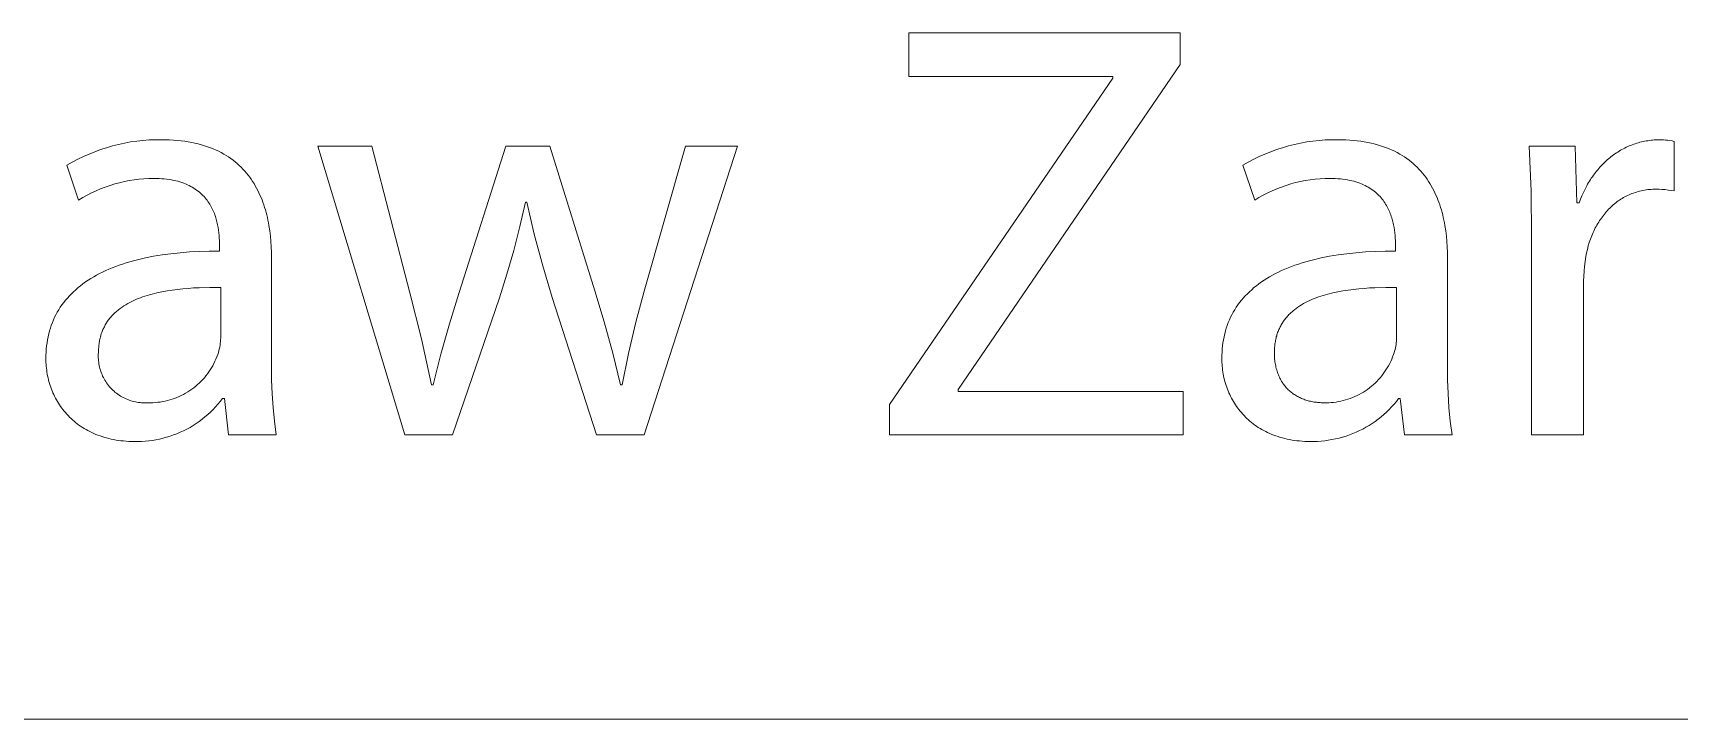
# Model space of a CAD drawing. Header units: millimetres. Extents: x -1480 to 5249, y -840 to 3860.
# Drawn here: x 4019.3 to 4205.1, y -840.3 to -762.9 of the extents above; entities that cross this region are included whole.
import ezdxf

# ---------------------------------------------------------------- set-up
doc = ezdxf.new("R2010")
doc.units = ezdxf.units.MM
doc.header["$MEASUREMENT"] = 0
doc.layers.add('Domyślny', color=7, linetype='Continuous', true_color=0x000000)

msp = doc.modelspace()

# ---------------------------------------------------------------- linework, layer by layer
at = {"layer": 'Domyślny', "color": 18, "lineweight": 15, "true_color": 0x000000}
for p, q in [((4118.12, -767.79), (4118.12, -762.89)), ((4118.12, -762.89), (4148.77, -762.89)), ((4148.77, -762.89), (4148.77, -766.45)), ((4148.77, -766.45), (4123.72, -803.15)), ((4115.97, -804.85), (4141.15, -768)), ((4141.15, -767.79), (4118.12, -767.79)), ((4141.15, -768), (4141.15, -767.79)), ((4024.95, -776.85), (4025.59, -776.56)), ((4025.59, -776.56), (4026.24, -776.3)), ((4026.24, -776.3), (4026.9, -776.05)), ((4026.9, -776.05), (4027.56, -775.84)), ((4027.56, -775.84), (4028.23, -775.64)), ((4028.23, -775.64), (4028.91, -775.47)), ((4028.91, -775.47), (4029.6, -775.32)), ((4029.6, -775.32), (4030.29, -775.2)), ((4030.29, -775.2), (4030.98, -775.1)), ((4030.98, -775.1), (4031.68, -775.02)), ((4031.68, -775.02), (4032.38, -774.97)), ((4032.38, -774.97), (4033.08, -774.95)), ((4033.08, -774.95), (4033.78, -774.94)), ((4033.78, -774.94), (4034.24, -774.95)), ((4034.24, -774.95), (4034.69, -774.96)), ((4034.69, -774.96), (4035.13, -774.99)), ((4035.13, -774.99), (4035.56, -775.02)), ((4035.56, -775.02), (4035.98, -775.06)), ((4035.98, -775.06), (4036.39, -775.12)), ((4036.39, -775.12), (4036.79, -775.18)), ((4036.79, -775.18), (4037.18, -775.25)), ((4037.18, -775.25), (4037.55, -775.33)), ((4037.55, -775.33), (4037.92, -775.42)), ((4037.92, -775.42), (4038.28, -775.51)), ((4038.28, -775.51), (4038.63, -775.62)), ((4038.63, -775.62), (4038.97, -775.73)), ((4038.97, -775.73), (4039.3, -775.85)), ((4039.3, -775.85), (4039.62, -775.97)), ((4039.62, -775.97), (4039.93, -776.11)), ((4039.93, -776.11), (4040.23, -776.25)), ((4040.23, -776.25), (4040.52, -776.4)), ((4040.52, -776.4), (4040.8, -776.56)), ((4040.8, -776.56), (4041.08, -776.72)), ((4041.08, -776.72), (4041.34, -776.89)), ((4061.26, -808.26), (4051.43, -775.66)), ((4051.43, -775.66), (4057.5, -775.66)), ((4057.5, -775.66), (4061.8, -792.24)), ((4067.34, -792.31), (4072.65, -775.66)), ((4072.65, -775.66), (4077.62, -775.66)), ((4077.62, -775.66), (4082.68, -792)), ((4088.26, -792.02), (4092.92, -775.66)), ((4098.79, -775.66), (4088.26, -808.26)), ((4092.92, -775.66), (4098.79, -775.66)), ((4157.7, -776.85), (4158.34, -776.56)), ((4158.34, -776.56), (4158.99, -776.3)), ((4158.99, -776.3), (4159.65, -776.05)), ((4159.65, -776.05), (4160.32, -775.84)), ((4160.32, -775.84), (4160.99, -775.64)), ((4160.99, -775.64), (4161.67, -775.47)), ((4161.67, -775.47), (4162.36, -775.32)), ((4162.36, -775.32), (4163.05, -775.2)), ((4163.05, -775.2), (4163.75, -775.1)), ((4163.75, -775.1), (4164.45, -775.02)), ((4164.45, -775.02), (4165.15, -774.97)), ((4165.15, -774.97), (4165.85, -774.95)), ((4165.85, -774.95), (4166.55, -774.94)), ((4166.55, -774.94), (4167.01, -774.95)), ((4167.01, -774.95), (4167.46, -774.96)), ((4167.46, -774.96), (4167.9, -774.99)), ((4167.9, -774.99), (4168.33, -775.02)), ((4168.33, -775.02), (4168.75, -775.06)), ((4168.75, -775.06), (4169.15, -775.12)), ((4169.15, -775.12), (4169.55, -775.18)), ((4169.55, -775.18), (4169.94, -775.25)), ((4169.94, -775.25), (4170.32, -775.33)), ((4170.32, -775.33), (4170.68, -775.42)), ((4170.68, -775.42), (4171.04, -775.51)), ((4171.04, -775.51), (4171.39, -775.62)), ((4171.39, -775.62), (4171.73, -775.73)), ((4171.73, -775.73), (4172.05, -775.85)), ((4172.05, -775.85), (4172.37, -775.97)), ((4172.37, -775.97), (4172.68, -776.11)), ((4172.68, -776.11), (4172.98, -776.25)), ((4172.98, -776.25), (4173.28, -776.4)), ((4173.28, -776.4), (4173.56, -776.56)), ((4173.56, -776.56), (4173.83, -776.72)), ((4173.83, -776.72), (4174.1, -776.89)), ((4188.37, -780.76), (4188.16, -775.66)), ((4188.16, -775.66), (4193.34, -775.66)), ((4193.34, -775.66), (4193.56, -782.07)), ((4197.4, -776.87), (4197.55, -776.76)), ((4197.55, -776.76), (4197.7, -776.65)), ((4197.7, -776.65), (4197.85, -776.54)), ((4197.85, -776.54), (4198.01, -776.43)), ((4198.01, -776.43), (4198.16, -776.33)), ((4198.16, -776.33), (4198.32, -776.24)), ((4198.32, -776.24), (4198.48, -776.14)), ((4198.48, -776.14), (4198.64, -776.05)), ((4198.64, -776.05), (4198.8, -775.96)), ((4198.8, -775.96), (4198.96, -775.88)), ((4198.96, -775.88), (4199.13, -775.8)), ((4199.13, -775.8), (4199.29, -775.72)), ((4199.29, -775.72), (4199.46, -775.65)), ((4199.46, -775.65), (4199.63, -775.58)), ((4199.63, -775.58), (4199.8, -775.51)), ((4199.8, -775.51), (4199.97, -775.45)), ((4199.97, -775.45), (4200.14, -775.39)), ((4200.14, -775.39), (4200.31, -775.33)), ((4200.31, -775.33), (4200.49, -775.28)), ((4200.49, -775.28), (4200.66, -775.23)), ((4200.66, -775.23), (4200.84, -775.19)), ((4200.84, -775.19), (4201.02, -775.15)), ((4201.02, -775.15), (4201.2, -775.11)), ((4201.2, -775.11), (4201.38, -775.07)), ((4201.38, -775.07), (4201.56, -775.05)), ((4201.56, -775.05), (4201.74, -775.02)), ((4201.74, -775.02), (4201.92, -775)), ((4201.92, -775), (4202.1, -774.98)), ((4202.1, -774.98), (4202.29, -774.97)), ((4202.29, -774.97), (4202.47, -774.96)), ((4202.47, -774.96), (4202.65, -774.95)), ((4202.65, -774.95), (4202.84, -774.95)), ((4202.84, -774.95), (4203.09, -774.95)), ((4203.09, -774.95), (4203.33, -774.96)), ((4203.33, -774.96), (4203.57, -774.98)), ((4203.57, -774.98), (4203.82, -775.01)), ((4203.82, -775.01), (4204.06, -775.04)), ((4204.06, -775.04), (4204.3, -775.08)), ((4204.3, -775.08), (4204.54, -775.13)), ((4204.54, -775.13), (4204.54, -780.73)), ((4023.09, -777.83), (4023.7, -777.48)), ((4024.41, -781.75), (4023.09, -777.83)), ((4023.7, -777.48), (4024.32, -777.15)), ((4024.32, -777.15), (4024.95, -776.85)), ((4041.34, -776.89), (4041.6, -777.07)), ((4041.6, -777.07), (4041.85, -777.25)), ((4041.85, -777.25), (4042.09, -777.44)), ((4042.09, -777.44), (4042.32, -777.64)), ((4042.32, -777.64), (4042.55, -777.84)), ((4042.55, -777.84), (4042.76, -778.05)), ((4042.76, -778.05), (4042.97, -778.26)), ((4042.97, -778.26), (4043.17, -778.48)), ((4043.17, -778.48), (4043.36, -778.7)), ((4155.84, -777.83), (4156.45, -777.48)), ((4157.18, -781.75), (4155.84, -777.83)), ((4156.45, -777.48), (4157.07, -777.15)), ((4157.07, -777.15), (4157.7, -776.85)), ((4174.1, -776.89), (4174.35, -777.07)), ((4174.35, -777.07), (4174.6, -777.25)), ((4174.6, -777.25), (4174.84, -777.44)), ((4174.84, -777.44), (4175.07, -777.64)), ((4175.07, -777.64), (4175.3, -777.84)), ((4175.3, -777.84), (4175.51, -778.05)), ((4175.51, -778.05), (4175.72, -778.26)), ((4175.72, -778.26), (4175.92, -778.48)), ((4175.92, -778.48), (4176.11, -778.7)), ((4195.65, -778.64), (4195.77, -778.48)), ((4195.77, -778.48), (4195.9, -778.33)), ((4195.9, -778.33), (4196.02, -778.19)), ((4196.02, -778.19), (4196.15, -778.04)), ((4196.15, -778.04), (4196.28, -777.9)), ((4196.28, -777.9), (4196.41, -777.76)), ((4196.41, -777.76), (4196.55, -777.62)), ((4196.55, -777.62), (4196.69, -777.49)), ((4196.69, -777.49), (4196.83, -777.36)), ((4196.83, -777.36), (4196.97, -777.23)), ((4196.97, -777.23), (4197.11, -777.11)), ((4197.11, -777.11), (4197.25, -776.99)), ((4197.25, -776.99), (4197.4, -776.87)), ((4027.43, -780.29), (4026.9, -780.49)), ((4027.96, -780.11), (4027.43, -780.29)), ((4028.49, -779.94), (4027.96, -780.11)), ((4029.03, -779.8), (4028.49, -779.94)), ((4029.58, -779.67), (4029.03, -779.8)), ((4030.12, -779.56), (4029.58, -779.67)), ((4030.68, -779.47), (4030.12, -779.56)), ((4031.23, -779.4), (4030.68, -779.47)), ((4031.79, -779.35), (4031.23, -779.4)), ((4032.35, -779.32), (4031.79, -779.35)), ((4032.91, -779.31), (4032.35, -779.32)), ((4033.22, -779.32), (4032.91, -779.31)), ((4033.52, -779.33), (4033.22, -779.32)), ((4033.81, -779.34), (4033.52, -779.33)), ((4034.09, -779.37), (4033.81, -779.34)), ((4034.37, -779.4), (4034.09, -779.37)), ((4034.63, -779.43), (4034.37, -779.4)), ((4034.89, -779.48), (4034.63, -779.43)), ((4035.14, -779.53), (4034.89, -779.48)), ((4035.39, -779.58), (4035.14, -779.53)), ((4035.62, -779.64), (4035.39, -779.58)), ((4035.85, -779.71), (4035.62, -779.64)), ((4036.07, -779.78), (4035.85, -779.71)), ((4036.28, -779.85), (4036.07, -779.78)), ((4036.49, -779.93), (4036.28, -779.85)), ((4036.69, -780.02), (4036.49, -779.93)), ((4036.88, -780.11), (4036.69, -780.02)), ((4037.07, -780.21), (4036.88, -780.11)), ((4037.25, -780.31), (4037.07, -780.21)), ((4037.42, -780.41), (4037.25, -780.31)), ((4037.59, -780.52), (4037.42, -780.41)), ((4043.36, -778.7), (4043.55, -778.93)), ((4043.55, -778.93), (4043.73, -779.16)), ((4043.73, -779.16), (4043.9, -779.4)), ((4043.9, -779.4), (4044.06, -779.65)), ((4044.06, -779.65), (4044.22, -779.89)), ((4044.22, -779.89), (4044.36, -780.14)), ((4044.36, -780.14), (4044.51, -780.4)), ((4044.51, -780.4), (4044.64, -780.66)), ((4160.2, -780.28), (4159.67, -780.48)), ((4160.72, -780.1), (4160.2, -780.28)), ((4161.26, -779.94), (4160.72, -780.1)), ((4161.8, -779.79), (4161.26, -779.94)), ((4162.34, -779.67), (4161.8, -779.79)), ((4162.89, -779.56), (4162.34, -779.67)), ((4163.45, -779.47), (4162.89, -779.56)), ((4164, -779.4), (4163.45, -779.47)), ((4164.56, -779.35), (4164, -779.4)), ((4165.12, -779.32), (4164.56, -779.35)), ((4165.68, -779.31), (4165.12, -779.32)), ((4165.98, -779.32), (4165.68, -779.31)), ((4166.28, -779.33), (4165.98, -779.32)), ((4166.57, -779.34), (4166.28, -779.33)), ((4166.86, -779.37), (4166.57, -779.34)), ((4167.13, -779.4), (4166.86, -779.37)), ((4167.4, -779.43), (4167.13, -779.4)), ((4167.65, -779.48), (4167.4, -779.43)), ((4167.9, -779.53), (4167.65, -779.48)), ((4168.15, -779.58), (4167.9, -779.53)), ((4168.38, -779.64), (4168.15, -779.58)), ((4168.61, -779.71), (4168.38, -779.64)), ((4168.83, -779.78), (4168.61, -779.71)), ((4169.04, -779.85), (4168.83, -779.78)), ((4169.25, -779.93), (4169.04, -779.85)), ((4169.45, -780.02), (4169.25, -779.93)), ((4169.64, -780.11), (4169.45, -780.02)), ((4169.82, -780.21), (4169.64, -780.11)), ((4170, -780.31), (4169.82, -780.21)), ((4170.17, -780.41), (4170, -780.31)), ((4170.34, -780.52), (4170.17, -780.41)), ((4176.11, -778.7), (4176.3, -778.93)), ((4176.3, -778.93), (4176.48, -779.16)), ((4176.48, -779.16), (4176.65, -779.4)), ((4176.65, -779.4), (4176.81, -779.65)), ((4176.81, -779.65), (4176.96, -779.89)), ((4176.96, -779.89), (4177.11, -780.14)), ((4177.11, -780.14), (4177.26, -780.4)), ((4177.26, -780.4), (4177.39, -780.66)), ((4194.47, -780.51), (4194.66, -780.15)), ((4194.66, -780.15), (4194.76, -779.97)), ((4194.76, -779.97), (4194.86, -779.79)), ((4194.86, -779.79), (4194.97, -779.62)), ((4194.97, -779.62), (4195.07, -779.45)), ((4195.07, -779.45), (4195.18, -779.28)), ((4195.18, -779.28), (4195.3, -779.12)), ((4195.3, -779.12), (4195.41, -778.95)), ((4195.41, -778.95), (4195.53, -778.79)), ((4195.53, -778.79), (4195.65, -778.64)), ((4024.89, -781.47), (4024.41, -781.75)), ((4025.38, -781.2), (4024.89, -781.47)), ((4025.88, -780.94), (4025.38, -781.2)), ((4026.39, -780.71), (4025.88, -780.94)), ((4026.9, -780.49), (4026.39, -780.71)), ((4037.74, -780.63), (4037.59, -780.52)), ((4037.9, -780.75), (4037.74, -780.63)), ((4038.05, -780.86), (4037.9, -780.75)), ((4038.19, -780.99), (4038.05, -780.86)), ((4038.32, -781.11), (4038.19, -780.99)), ((4038.45, -781.24), (4038.32, -781.11)), ((4038.58, -781.37), (4038.45, -781.24)), ((4038.7, -781.51), (4038.58, -781.37)), ((4038.81, -781.65), (4038.7, -781.51)), ((4038.92, -781.78), (4038.81, -781.65)), ((4039.02, -781.93), (4038.92, -781.78)), ((4039.12, -782.07), (4039.02, -781.93)), ((4039.21, -782.22), (4039.12, -782.07)), ((4039.3, -782.37), (4039.21, -782.22)), ((4044.64, -780.66), (4044.77, -780.92)), ((4044.77, -780.92), (4044.89, -781.19)), ((4044.89, -781.19), (4045.01, -781.46)), ((4045.01, -781.46), (4045.12, -781.74)), ((4045.12, -781.74), (4045.22, -782.01)), ((4045.22, -782.01), (4045.32, -782.29)), ((4045.32, -782.29), (4045.41, -782.58)), ((4074.86, -782.01), (4074.24, -784.73)), ((4075, -782.01), (4074.86, -782.01)), ((4075.84, -785.62), (4075, -782.01)), ((4157.66, -781.47), (4157.18, -781.75)), ((4158.15, -781.19), (4157.66, -781.47)), ((4158.65, -780.94), (4158.15, -781.19)), ((4159.16, -780.7), (4158.65, -780.94)), ((4159.67, -780.48), (4159.16, -780.7)), ((4170.5, -780.63), (4170.34, -780.52)), ((4170.65, -780.75), (4170.5, -780.63)), ((4170.8, -780.86), (4170.65, -780.75)), ((4170.94, -780.99), (4170.8, -780.86)), ((4171.08, -781.11), (4170.94, -780.99)), ((4171.2, -781.24), (4171.08, -781.11)), ((4171.33, -781.37), (4171.2, -781.24)), ((4171.45, -781.51), (4171.33, -781.37)), ((4171.56, -781.65), (4171.45, -781.51)), ((4171.67, -781.78), (4171.56, -781.65)), ((4171.77, -781.93), (4171.67, -781.78)), ((4171.87, -782.07), (4171.77, -781.93)), ((4171.96, -782.22), (4171.87, -782.07)), ((4172.05, -782.37), (4171.96, -782.22)), ((4177.39, -780.66), (4177.52, -780.92)), ((4177.52, -780.92), (4177.64, -781.19)), ((4177.64, -781.19), (4177.76, -781.46)), ((4177.76, -781.46), (4177.87, -781.74)), ((4177.87, -781.74), (4177.97, -782.01)), ((4177.97, -782.01), (4178.07, -782.29)), ((4178.07, -782.29), (4178.16, -782.58)), ((4188.43, -785.86), (4188.37, -780.76)), ((4193.56, -782.07), (4193.81, -782.07)), ((4193.81, -782.07), (4193.96, -781.67)), ((4193.96, -781.67), (4194.12, -781.27)), ((4194.12, -781.27), (4194.29, -780.89)), ((4194.29, -780.89), (4194.47, -780.51)), ((4197.65, -782.3), (4197.52, -782.42)), ((4197.79, -782.19), (4197.65, -782.3)), ((4197.93, -782.07), (4197.79, -782.19)), ((4198.07, -781.97), (4197.93, -782.07)), ((4198.21, -781.86), (4198.07, -781.97)), ((4198.36, -781.76), (4198.21, -781.86)), ((4198.51, -781.66), (4198.36, -781.76)), ((4198.66, -781.57), (4198.51, -781.66)), ((4198.81, -781.48), (4198.66, -781.57)), ((4198.97, -781.4), (4198.81, -781.48)), ((4199.12, -781.31), (4198.97, -781.4)), ((4199.28, -781.24), (4199.12, -781.31)), ((4199.44, -781.16), (4199.28, -781.24)), ((4199.61, -781.09), (4199.44, -781.16)), ((4199.77, -781.02), (4199.61, -781.09)), ((4199.94, -780.96), (4199.77, -781.02)), ((4200.11, -780.9), (4199.94, -780.96)), ((4200.28, -780.85), (4200.11, -780.9)), ((4200.46, -780.8), (4200.28, -780.85)), ((4200.63, -780.75), (4200.46, -780.8)), ((4200.81, -780.71), (4200.63, -780.75)), ((4200.99, -780.67), (4200.81, -780.71)), ((4201.17, -780.64), (4200.99, -780.67)), ((4201.36, -780.61), (4201.17, -780.64)), ((4201.55, -780.58), (4201.36, -780.61)), ((4201.73, -780.56), (4201.55, -780.58)), ((4201.92, -780.55), (4201.73, -780.56)), ((4202.11, -780.54), (4201.92, -780.55)), ((4202.31, -780.53), (4202.11, -780.54)), ((4202.5, -780.53), (4202.31, -780.53)), ((4202.85, -780.53), (4202.5, -780.53)), ((4203.19, -780.55), (4202.85, -780.53)), ((4203.53, -780.58), (4203.19, -780.55)), ((4203.87, -780.62), (4203.53, -780.58)), ((4204.21, -780.67), (4203.87, -780.62)), ((4204.54, -780.73), (4204.21, -780.67)), ((4039.38, -782.52), (4039.3, -782.37)), ((4039.46, -782.67), (4039.38, -782.52)), ((4039.54, -782.82), (4039.46, -782.67)), ((4039.61, -782.97), (4039.54, -782.82)), ((4039.67, -783.13), (4039.61, -782.97)), ((4039.74, -783.28), (4039.67, -783.13)), ((4039.79, -783.44), (4039.74, -783.28)), ((4039.85, -783.6), (4039.79, -783.44)), ((4039.9, -783.75), (4039.85, -783.6)), ((4039.95, -783.91), (4039.9, -783.75)), ((4039.99, -784.07), (4039.95, -783.91)), ((4040.03, -784.23), (4039.99, -784.07)), ((4045.41, -782.58), (4045.5, -782.86)), ((4045.5, -782.86), (4045.58, -783.15)), ((4045.58, -783.15), (4045.66, -783.44)), ((4045.66, -783.44), (4045.72, -783.73)), ((4045.72, -783.73), (4045.79, -784.03)), ((4045.79, -784.03), (4045.85, -784.33)), ((4172.13, -782.52), (4172.05, -782.37)), ((4172.21, -782.67), (4172.13, -782.52)), ((4172.29, -782.82), (4172.21, -782.67)), ((4172.36, -782.97), (4172.29, -782.82)), ((4172.42, -783.13), (4172.36, -782.97)), ((4172.49, -783.28), (4172.42, -783.13)), ((4172.54, -783.44), (4172.49, -783.28)), ((4172.6, -783.6), (4172.54, -783.44)), ((4172.65, -783.75), (4172.6, -783.6)), ((4172.7, -783.91), (4172.65, -783.75)), ((4172.74, -784.07), (4172.7, -783.91)), ((4172.78, -784.23), (4172.74, -784.07)), ((4178.16, -782.58), (4178.25, -782.86)), ((4178.25, -782.86), (4178.33, -783.15)), ((4178.33, -783.15), (4178.4, -783.44)), ((4178.4, -783.44), (4178.47, -783.73)), ((4178.47, -783.73), (4178.54, -784.03)), ((4178.54, -784.03), (4178.6, -784.33)), ((4196.11, -784.08), (4196.01, -784.24)), ((4196.21, -783.93), (4196.11, -784.08)), ((4196.32, -783.78), (4196.21, -783.93)), ((4196.43, -783.63), (4196.32, -783.78)), ((4196.54, -783.48), (4196.43, -783.63)), ((4196.65, -783.34), (4196.54, -783.48)), ((4196.77, -783.19), (4196.65, -783.34)), ((4196.89, -783.06), (4196.77, -783.19)), ((4197.01, -782.92), (4196.89, -783.06)), ((4197.13, -782.79), (4197.01, -782.92)), ((4197.26, -782.66), (4197.13, -782.79)), ((4197.39, -782.54), (4197.26, -782.66)), ((4197.52, -782.42), (4197.39, -782.54)), ((4040.07, -784.38), (4040.03, -784.23)), ((4040.1, -784.54), (4040.07, -784.38)), ((4040.16, -784.85), (4040.1, -784.54)), ((4040.21, -785.16), (4040.16, -784.85)), ((4040.25, -785.46), (4040.21, -785.16)), ((4040.28, -785.76), (4040.25, -785.46)), ((4040.3, -786.05), (4040.28, -785.76)), ((4045.85, -784.33), (4045.9, -784.62)), ((4045.9, -784.62), (4045.99, -785.22)), ((4045.99, -785.22), (4046.07, -785.83)), ((4046.07, -785.83), (4046.12, -786.44)), ((4074.24, -784.73), (4073.54, -787.44)), ((4076.81, -789.19), (4075.84, -785.62)), ((4172.82, -784.38), (4172.78, -784.23)), ((4172.85, -784.54), (4172.82, -784.38)), ((4172.91, -784.85), (4172.85, -784.54)), ((4172.96, -785.16), (4172.91, -784.85)), ((4173, -785.46), (4172.96, -785.16)), ((4173.03, -785.76), (4173, -785.46)), ((4173.05, -786.05), (4173.03, -785.76)), ((4178.6, -784.33), (4178.65, -784.62)), ((4178.65, -784.62), (4178.74, -785.22)), ((4178.74, -785.22), (4178.82, -785.83)), ((4178.82, -785.83), (4178.87, -786.44)), ((4188.43, -808.26), (4188.43, -785.86)), ((4195.15, -785.97), (4195.08, -786.16)), ((4195.22, -785.79), (4195.15, -785.97)), ((4195.3, -785.6), (4195.22, -785.79)), ((4195.38, -785.42), (4195.3, -785.6)), ((4195.46, -785.25), (4195.38, -785.42)), ((4195.54, -785.07), (4195.46, -785.25)), ((4195.63, -784.9), (4195.54, -785.07)), ((4195.72, -784.73), (4195.63, -784.9)), ((4195.81, -784.57), (4195.72, -784.73)), ((4195.91, -784.4), (4195.81, -784.57)), ((4196.01, -784.24), (4195.91, -784.4)), ((4033.85, -787.94), (4034.84, -787.81)), ((4034.84, -787.81), (4035.87, -787.7)), ((4035.87, -787.7), (4036.93, -787.61)), ((4036.93, -787.61), (4038.03, -787.56)), ((4038.03, -787.56), (4039.16, -787.52)), ((4039.16, -787.52), (4040.32, -787.51)), ((4040.31, -786.33), (4040.3, -786.05)), ((4040.32, -786.6), (4040.31, -786.33)), ((4040.32, -786.86), (4040.32, -786.6)), ((4040.32, -787.51), (4040.32, -786.86)), ((4046.12, -786.44), (4046.16, -787.05)), ((4046.16, -787.05), (4046.19, -787.66)), ((4046.19, -787.66), (4046.19, -788.27)), ((4073.54, -787.44), (4072.76, -790.12)), ((4166.59, -787.94), (4167.58, -787.81)), ((4167.58, -787.81), (4168.61, -787.7)), ((4168.61, -787.7), (4169.68, -787.61)), ((4169.68, -787.61), (4170.77, -787.56)), ((4170.77, -787.56), (4171.91, -787.52)), ((4171.91, -787.52), (4173.07, -787.51)), ((4173.06, -786.33), (4173.05, -786.05)), ((4173.07, -786.6), (4173.06, -786.33)), ((4173.07, -786.86), (4173.07, -786.6)), ((4173.07, -787.51), (4173.07, -786.86)), ((4178.87, -786.44), (4178.91, -787.05)), ((4178.91, -787.05), (4178.93, -787.66)), ((4178.93, -787.66), (4178.94, -788.27)), ((4194.63, -787.73), (4194.55, -788.14)), ((4194.73, -787.32), (4194.63, -787.73)), ((4194.83, -786.93), (4194.73, -787.32)), ((4194.95, -786.54), (4194.83, -786.93)), ((4195.02, -786.35), (4194.95, -786.54)), ((4195.08, -786.16), (4195.02, -786.35)), ((4027.13, -789.88), (4027.48, -789.72)), ((4027.48, -789.72), (4027.84, -789.56)), ((4027.84, -789.56), (4028.22, -789.4)), ((4028.22, -789.4), (4028.6, -789.25)), ((4028.6, -789.25), (4028.99, -789.11)), ((4028.99, -789.11), (4029.38, -788.98)), ((4029.38, -788.98), (4029.79, -788.85)), ((4029.79, -788.85), (4030.21, -788.72)), ((4030.21, -788.72), (4030.63, -788.6)), ((4030.63, -788.6), (4031.06, -788.49)), ((4031.06, -788.49), (4031.96, -788.28)), ((4031.96, -788.28), (4032.88, -788.1)), ((4032.88, -788.1), (4033.85, -787.94)), ((4046.19, -788.27), (4046.19, -800.49)), ((4077.89, -792.74), (4076.81, -789.19)), ((4159.87, -789.88), (4160.22, -789.72)), ((4160.22, -789.72), (4160.58, -789.56)), ((4160.58, -789.56), (4160.95, -789.4)), ((4160.95, -789.4), (4161.33, -789.25)), ((4161.33, -789.25), (4161.72, -789.11)), ((4161.72, -789.11), (4162.12, -788.98)), ((4162.12, -788.98), (4162.53, -788.85)), ((4162.53, -788.85), (4162.94, -788.72)), ((4162.94, -788.72), (4163.37, -788.6)), ((4163.37, -788.6), (4163.8, -788.49)), ((4163.8, -788.49), (4164.69, -788.28)), ((4164.69, -788.28), (4165.62, -788.1)), ((4165.62, -788.1), (4166.59, -787.94)), ((4178.94, -788.27), (4178.94, -800.49)), ((4194.41, -789.24), (4194.36, -789.79)), ((4194.47, -788.69), (4194.41, -789.24)), ((4194.55, -788.14), (4194.47, -788.69)), ((4024.36, -791.64), (4024.63, -791.42)), ((4024.63, -791.42), (4024.91, -791.21)), ((4024.91, -791.21), (4025.2, -791)), ((4025.2, -791), (4025.5, -790.8)), ((4025.5, -790.8), (4025.81, -790.61)), ((4025.81, -790.61), (4026.12, -790.42)), ((4026.12, -790.42), (4026.45, -790.23)), ((4026.45, -790.23), (4026.78, -790.06)), ((4026.78, -790.06), (4027.13, -789.88)), ((4072.76, -790.12), (4071.91, -792.78)), ((4157.1, -791.64), (4157.37, -791.42)), ((4157.37, -791.42), (4157.65, -791.21)), ((4157.65, -791.21), (4157.94, -791)), ((4157.94, -791), (4158.24, -790.8)), ((4158.24, -790.8), (4158.55, -790.61)), ((4158.55, -790.61), (4158.86, -790.42)), ((4158.86, -790.42), (4159.19, -790.23)), ((4159.19, -790.23), (4159.52, -790.06)), ((4159.52, -790.06), (4159.87, -789.88)), ((4194.32, -790.35), (4194.3, -790.9)), ((4194.3, -790.9), (4194.3, -808.26)), ((4194.36, -789.79), (4194.32, -790.35)), ((4022.54, -793.59), (4022.73, -793.33)), ((4022.73, -793.33), (4022.94, -793.07)), ((4022.94, -793.07), (4023.15, -792.82)), ((4023.15, -792.82), (4023.37, -792.57)), ((4023.37, -792.57), (4023.61, -792.33)), ((4023.61, -792.33), (4023.85, -792.1)), ((4023.85, -792.1), (4024.1, -791.87)), ((4024.1, -791.87), (4024.36, -791.64)), ((4029.96, -793.44), (4029.74, -793.57)), ((4030.18, -793.32), (4029.96, -793.44)), ((4030.41, -793.2), (4030.18, -793.32)), ((4030.65, -793.09), (4030.41, -793.2)), ((4030.89, -792.98), (4030.65, -793.09)), ((4031.14, -792.88), (4030.89, -792.98)), ((4031.39, -792.78), (4031.14, -792.88)), ((4031.64, -792.69), (4031.39, -792.78)), ((4031.9, -792.6), (4031.64, -792.69)), ((4032.16, -792.52), (4031.9, -792.6)), ((4032.43, -792.44), (4032.16, -792.52)), ((4032.7, -792.37), (4032.43, -792.44)), ((4033.25, -792.23), (4032.7, -792.37)), ((4033.82, -792.11), (4033.25, -792.23)), ((4034.4, -792), (4033.82, -792.11)), ((4034.98, -791.91), (4034.4, -792)), ((4035.58, -791.84), (4034.98, -791.91)), ((4036.18, -791.77), (4035.58, -791.84)), ((4036.79, -791.72), (4036.18, -791.77)), ((4037.4, -791.68), (4036.79, -791.72)), ((4038.01, -791.65), (4037.4, -791.68)), ((4039.24, -791.63), (4038.01, -791.65)), ((4040.46, -791.64), (4039.24, -791.63)), ((4040.46, -797.3), (4040.46, -791.64)), ((4061.8, -792.24), (4063.11, -797.41)), ((4066.29, -795.72), (4067.34, -792.31)), ((4071.91, -792.78), (4066.64, -808.26)), ((4082.89, -808.26), (4077.89, -792.74)), ((4082.68, -792), (4083.75, -795.51)), ((4087.32, -795.53), (4088.26, -792.02)), ((4155.28, -793.59), (4155.48, -793.33)), ((4155.48, -793.33), (4155.68, -793.07)), ((4155.68, -793.07), (4155.89, -792.82)), ((4155.89, -792.82), (4156.12, -792.57)), ((4156.12, -792.57), (4156.35, -792.33)), ((4156.35, -792.33), (4156.59, -792.1)), ((4156.59, -792.1), (4156.84, -791.87)), ((4156.84, -791.87), (4157.1, -791.64)), ((4162.7, -793.44), (4162.48, -793.57)), ((4162.93, -793.32), (4162.7, -793.44)), ((4163.15, -793.2), (4162.93, -793.32)), ((4163.39, -793.09), (4163.15, -793.2)), ((4163.63, -792.98), (4163.39, -793.09)), ((4163.88, -792.88), (4163.63, -792.98)), ((4164.13, -792.78), (4163.88, -792.88)), ((4164.38, -792.69), (4164.13, -792.78)), ((4164.64, -792.6), (4164.38, -792.69)), ((4164.9, -792.52), (4164.64, -792.6)), ((4165.17, -792.44), (4164.9, -792.52)), ((4165.44, -792.37), (4165.17, -792.44)), ((4165.99, -792.23), (4165.44, -792.37)), ((4166.56, -792.11), (4165.99, -792.23)), ((4167.13, -792), (4166.56, -792.11)), ((4167.72, -791.91), (4167.13, -792)), ((4168.32, -791.84), (4167.72, -791.91)), ((4168.92, -791.77), (4168.32, -791.84)), ((4169.53, -791.72), (4168.92, -791.77)), ((4170.14, -791.68), (4169.53, -791.72)), ((4170.75, -791.65), (4170.14, -791.68)), ((4171.98, -791.63), (4170.75, -791.65)), ((4173.2, -791.64), (4171.98, -791.63)), ((4173.2, -797.3), (4173.2, -791.64)), ((4021.45, -795.59), (4021.58, -795.29)), ((4021.58, -795.29), (4021.71, -794.99)), ((4021.71, -794.99), (4021.86, -794.7)), ((4021.86, -794.7), (4022.01, -794.42)), ((4022.01, -794.42), (4022.18, -794.14)), ((4022.18, -794.14), (4022.35, -793.86)), ((4022.35, -793.86), (4022.54, -793.59)), ((4027.76, -795.33), (4027.69, -795.43)), ((4027.83, -795.24), (4027.76, -795.33)), ((4027.9, -795.14), (4027.83, -795.24)), ((4027.98, -795.05), (4027.9, -795.14)), ((4028.06, -794.96), (4027.98, -795.05)), ((4028.14, -794.87), (4028.06, -794.96)), ((4028.22, -794.78), (4028.14, -794.87)), ((4028.3, -794.69), (4028.22, -794.78)), ((4028.38, -794.61), (4028.3, -794.69)), ((4028.47, -794.53), (4028.38, -794.61)), ((4028.56, -794.44), (4028.47, -794.53)), ((4028.65, -794.36), (4028.56, -794.44)), ((4028.74, -794.28), (4028.65, -794.36)), ((4028.83, -794.21), (4028.74, -794.28)), ((4028.93, -794.13), (4028.83, -794.21)), ((4029.12, -793.98), (4028.93, -794.13)), ((4029.32, -793.84), (4029.12, -793.98)), ((4029.53, -793.7), (4029.32, -793.84)), ((4029.74, -793.57), (4029.53, -793.7)), ((4154.2, -795.59), (4154.32, -795.29)), ((4154.32, -795.29), (4154.46, -794.99)), ((4154.46, -794.99), (4154.6, -794.7)), ((4154.6, -794.7), (4154.76, -794.42)), ((4154.76, -794.42), (4154.92, -794.14)), ((4154.92, -794.14), (4155.1, -793.86)), ((4155.1, -793.86), (4155.28, -793.59)), ((4160.5, -795.33), (4160.44, -795.43)), ((4160.58, -795.24), (4160.5, -795.33)), ((4160.65, -795.14), (4160.58, -795.24)), ((4160.72, -795.05), (4160.65, -795.14)), ((4160.8, -794.96), (4160.72, -795.05)), ((4160.88, -794.87), (4160.8, -794.96)), ((4160.96, -794.78), (4160.88, -794.87)), ((4161.04, -794.69), (4160.96, -794.78)), ((4161.13, -794.61), (4161.04, -794.69)), ((4161.21, -794.53), (4161.13, -794.61)), ((4161.3, -794.44), (4161.21, -794.53)), ((4161.39, -794.36), (4161.3, -794.44)), ((4161.48, -794.28), (4161.39, -794.36)), ((4161.57, -794.21), (4161.48, -794.28)), ((4161.67, -794.13), (4161.57, -794.21)), ((4161.86, -793.98), (4161.67, -794.13)), ((4162.06, -793.84), (4161.86, -793.98)), ((4162.27, -793.7), (4162.06, -793.84)), ((4162.48, -793.57), (4162.27, -793.7)), ((4020.9, -797.52), (4020.97, -797.18)), ((4020.97, -797.18), (4021.04, -796.85)), ((4021.04, -796.85), (4021.13, -796.53)), ((4021.13, -796.53), (4021.23, -796.21)), ((4021.23, -796.21), (4021.33, -795.9)), ((4021.33, -795.9), (4021.45, -795.59)), ((4026.91, -797.09), (4026.87, -797.21)), ((4026.94, -796.96), (4026.91, -797.09)), ((4026.98, -796.84), (4026.94, -796.96)), ((4027.02, -796.72), (4026.98, -796.84)), ((4027.07, -796.61), (4027.02, -796.72)), ((4027.11, -796.49), (4027.07, -796.61)), ((4027.16, -796.38), (4027.11, -796.49)), ((4027.21, -796.27), (4027.16, -796.38)), ((4027.26, -796.16), (4027.21, -796.27)), ((4027.32, -796.05), (4027.26, -796.16)), ((4027.38, -795.94), (4027.32, -796.05)), ((4027.43, -795.83), (4027.38, -795.94)), ((4027.5, -795.73), (4027.43, -795.83)), ((4027.56, -795.63), (4027.5, -795.73)), ((4027.62, -795.53), (4027.56, -795.63)), ((4027.69, -795.43), (4027.62, -795.53)), ((4065.32, -799.16), (4066.29, -795.72)), ((4083.75, -795.51), (4084.72, -799.05)), ((4086.49, -799.06), (4087.32, -795.53)), ((4153.65, -797.52), (4153.72, -797.18)), ((4153.72, -797.18), (4153.79, -796.85)), ((4153.79, -796.85), (4153.88, -796.53)), ((4153.88, -796.53), (4153.97, -796.21)), ((4153.97, -796.21), (4154.08, -795.9)), ((4154.08, -795.9), (4154.2, -795.59)), ((4159.66, -797.09), (4159.62, -797.21)), ((4159.69, -796.96), (4159.66, -797.09)), ((4159.73, -796.84), (4159.69, -796.96)), ((4159.77, -796.72), (4159.73, -796.84)), ((4159.81, -796.61), (4159.77, -796.72)), ((4159.86, -796.49), (4159.81, -796.61)), ((4159.91, -796.38), (4159.86, -796.49)), ((4159.96, -796.27), (4159.91, -796.38)), ((4160.01, -796.16), (4159.96, -796.27)), ((4160.07, -796.05), (4160.01, -796.16)), ((4160.12, -795.94), (4160.07, -796.05)), ((4160.18, -795.83), (4160.12, -795.94)), ((4160.24, -795.73), (4160.18, -795.83)), ((4160.3, -795.63), (4160.24, -795.73)), ((4160.37, -795.53), (4160.3, -795.63)), ((4160.44, -795.43), (4160.37, -795.53)), ((4020.72, -799.27), (4020.74, -798.91)), ((4020.74, -798.91), (4020.76, -798.55)), ((4020.76, -798.55), (4020.8, -798.2)), ((4020.8, -798.2), (4020.85, -797.86)), ((4020.85, -797.86), (4020.9, -797.52)), ((4026.66, -798.98), (4026.64, -799.16)), ((4026.67, -798.55), (4026.66, -798.69)), ((4026.66, -798.69), (4026.66, -798.84)), ((4026.66, -798.84), (4026.66, -798.98)), ((4026.68, -798.41), (4026.67, -798.55)), ((4026.69, -798.26), (4026.68, -798.41)), ((4026.7, -798.13), (4026.69, -798.26)), ((4026.72, -797.99), (4026.7, -798.13)), ((4026.74, -797.86), (4026.72, -797.99)), ((4026.76, -797.72), (4026.74, -797.86)), ((4026.79, -797.59), (4026.76, -797.72)), ((4026.81, -797.46), (4026.79, -797.59)), ((4026.84, -797.33), (4026.81, -797.46)), ((4026.87, -797.21), (4026.84, -797.33)), ((4040.12, -799.19), (4040.19, -798.98)), ((4040.19, -798.98), (4040.25, -798.78)), ((4040.25, -798.78), (4040.3, -798.57)), ((4040.3, -798.57), (4040.34, -798.36)), ((4040.34, -798.36), (4040.38, -798.15)), ((4040.38, -798.15), (4040.41, -797.94)), ((4040.41, -797.94), (4040.43, -797.73)), ((4040.43, -797.73), (4040.45, -797.52)), ((4040.45, -797.52), (4040.46, -797.3)), ((4063.11, -797.41), (4064.24, -802.62)), ((4084.72, -799.05), (4085.6, -802.62)), ((4153.47, -799.27), (4153.49, -798.91)), ((4153.49, -798.91), (4153.51, -798.55)), ((4153.51, -798.55), (4153.55, -798.2)), ((4153.55, -798.2), (4153.59, -797.86)), ((4153.59, -797.86), (4153.65, -797.52)), ((4159.41, -798.69), (4159.4, -798.84)), ((4159.4, -798.84), (4159.4, -798.98)), ((4159.4, -798.98), (4159.4, -799.16)), ((4159.42, -798.41), (4159.41, -798.55)), ((4159.41, -798.55), (4159.41, -798.69)), ((4159.44, -798.26), (4159.42, -798.41)), ((4159.45, -798.13), (4159.44, -798.26)), ((4159.47, -797.99), (4159.45, -798.13)), ((4159.49, -797.86), (4159.47, -797.99)), ((4159.51, -797.72), (4159.49, -797.86)), ((4159.53, -797.59), (4159.51, -797.72)), ((4159.56, -797.46), (4159.53, -797.59)), ((4159.59, -797.33), (4159.56, -797.46)), ((4159.62, -797.21), (4159.59, -797.33)), ((4172.85, -799.19), (4172.91, -799)), ((4172.91, -799), (4172.97, -798.82)), ((4172.97, -798.82), (4173.02, -798.64)), ((4173.02, -798.64), (4173.07, -798.45)), ((4173.07, -798.45), (4173.1, -798.26)), ((4173.1, -798.26), (4173.14, -798.07)), ((4173.14, -798.07), (4173.16, -797.88)), ((4173.16, -797.88), (4173.18, -797.69)), ((4173.18, -797.69), (4173.2, -797.5)), ((4173.2, -797.5), (4173.2, -797.3)), ((4020.72, -799.63), (4020.72, -799.27)), ((4020.72, -799.86), (4020.72, -799.63)), ((4020.73, -800.08), (4020.72, -799.86)), ((4020.74, -800.3), (4020.73, -800.08)), ((4020.76, -800.52), (4020.74, -800.3)), ((4020.78, -800.74), (4020.76, -800.52)), ((4020.81, -800.96), (4020.78, -800.74)), ((4026.64, -799.16), (4026.64, -799.35)), ((4026.64, -799.35), (4026.64, -799.53)), ((4026.64, -799.53), (4026.65, -799.71)), ((4026.65, -799.71), (4026.66, -799.89)), ((4026.66, -799.89), (4026.68, -800.07)), ((4026.68, -800.07), (4026.71, -800.24)), ((4026.71, -800.24), (4026.74, -800.42)), ((4026.74, -800.42), (4026.78, -800.6)), ((4026.78, -800.6), (4026.82, -800.77)), ((4026.82, -800.77), (4026.87, -800.95)), ((4039.27, -800.92), (4039.42, -800.69)), ((4039.42, -800.69), (4039.56, -800.45)), ((4039.56, -800.45), (4039.69, -800.2)), ((4039.69, -800.2), (4039.81, -799.95)), ((4039.81, -799.95), (4039.92, -799.7)), ((4039.92, -799.7), (4040.03, -799.45)), ((4040.03, -799.45), (4040.12, -799.19)), ((4046.19, -800.49), (4046.19, -802.05)), ((4064.45, -802.62), (4065.32, -799.16)), ((4085.78, -802.62), (4086.49, -799.06)), ((4153.47, -799.63), (4153.47, -799.27)), ((4153.47, -799.86), (4153.47, -799.63)), ((4153.48, -800.08), (4153.47, -799.86)), ((4153.49, -800.3), (4153.48, -800.08)), ((4153.5, -800.52), (4153.49, -800.3)), ((4153.53, -800.74), (4153.5, -800.52)), ((4153.55, -800.96), (4153.53, -800.74)), ((4159.4, -799.16), (4159.41, -799.34)), ((4159.41, -799.34), (4159.42, -799.51)), ((4159.42, -799.51), (4159.43, -799.68)), ((4159.43, -799.68), (4159.45, -799.85)), ((4159.45, -799.85), (4159.47, -800.01)), ((4159.47, -800.01), (4159.49, -800.17)), ((4159.49, -800.17), (4159.52, -800.33)), ((4159.52, -800.33), (4159.55, -800.48)), ((4159.55, -800.48), (4159.58, -800.63)), ((4159.58, -800.63), (4159.62, -800.78)), ((4159.62, -800.78), (4159.66, -800.93)), ((4172, -800.92), (4172.15, -800.69)), ((4172.15, -800.69), (4172.29, -800.45)), ((4172.29, -800.45), (4172.42, -800.2)), ((4172.42, -800.2), (4172.54, -799.96)), ((4172.54, -799.96), (4172.65, -799.7)), ((4172.65, -799.7), (4172.75, -799.45)), ((4172.75, -799.45), (4172.85, -799.19)), ((4178.94, -800.49), (4178.94, -802.05)), ((4020.84, -801.18), (4020.81, -800.96)), ((4020.88, -801.39), (4020.84, -801.18)), ((4020.92, -801.61), (4020.88, -801.39)), ((4020.96, -801.83), (4020.92, -801.61)), ((4021.02, -802.04), (4020.96, -801.83)), ((4021.07, -802.25), (4021.02, -802.04)), ((4021.14, -802.47), (4021.07, -802.25)), ((4021.2, -802.68), (4021.14, -802.47)), ((4021.27, -802.88), (4021.2, -802.68)), ((4026.87, -800.95), (4026.93, -801.12)), ((4026.93, -801.12), (4026.99, -801.29)), ((4026.99, -801.29), (4027.06, -801.46)), ((4027.06, -801.46), (4027.13, -801.62)), ((4027.13, -801.62), (4027.21, -801.78)), ((4027.21, -801.78), (4027.29, -801.94)), ((4027.29, -801.94), (4027.38, -802.1)), ((4027.38, -802.1), (4027.48, -802.25)), ((4027.48, -802.25), (4027.58, -802.4)), ((4027.58, -802.4), (4027.69, -802.55)), ((4027.69, -802.55), (4027.8, -802.69)), ((4027.8, -802.69), (4027.91, -802.83)), ((4037.41, -802.95), (4037.63, -802.77)), ((4037.63, -802.77), (4037.84, -802.59)), ((4037.84, -802.59), (4038.04, -802.41)), ((4038.04, -802.41), (4038.24, -802.21)), ((4038.24, -802.21), (4038.43, -802.01)), ((4038.43, -802.01), (4038.61, -801.81)), ((4038.61, -801.81), (4038.79, -801.59)), ((4038.79, -801.59), (4038.96, -801.37)), ((4038.96, -801.37), (4039.12, -801.15)), ((4039.12, -801.15), (4039.27, -800.92)), ((4046.19, -802.05), (4046.25, -803.61)), ((4064.24, -802.62), (4064.45, -802.62)), ((4085.6, -802.62), (4085.78, -802.62)), ((4153.59, -801.18), (4153.55, -800.96)), ((4153.62, -801.39), (4153.59, -801.18)), ((4153.67, -801.61), (4153.62, -801.39)), ((4153.71, -801.83), (4153.67, -801.61)), ((4153.76, -802.04), (4153.71, -801.83)), ((4153.82, -802.25), (4153.76, -802.04)), ((4153.88, -802.47), (4153.82, -802.25)), ((4153.95, -802.68), (4153.88, -802.47)), ((4154.02, -802.88), (4153.95, -802.68)), ((4159.66, -800.93), (4159.7, -801.07)), ((4159.7, -801.07), (4159.75, -801.21)), ((4159.75, -801.21), (4159.8, -801.35)), ((4159.8, -801.35), (4159.85, -801.48)), ((4159.85, -801.48), (4159.9, -801.61)), ((4159.9, -801.61), (4159.96, -801.74)), ((4159.96, -801.74), (4160.02, -801.87)), ((4160.02, -801.87), (4160.09, -801.99)), ((4160.09, -801.99), (4160.15, -802.11)), ((4160.15, -802.11), (4160.22, -802.23)), ((4160.22, -802.23), (4160.3, -802.34)), ((4160.3, -802.34), (4160.37, -802.45)), ((4160.37, -802.45), (4160.45, -802.56)), ((4160.45, -802.56), (4160.53, -802.67)), ((4160.53, -802.67), (4160.61, -802.77)), ((4160.61, -802.77), (4160.7, -802.87)), ((4170.36, -802.78), (4170.57, -802.6)), ((4170.57, -802.6), (4170.77, -802.41)), ((4170.77, -802.41), (4170.97, -802.22)), ((4170.97, -802.22), (4171.16, -802.02)), ((4171.16, -802.02), (4171.34, -801.81)), ((4171.34, -801.81), (4171.52, -801.6)), ((4171.52, -801.6), (4171.69, -801.38)), ((4171.69, -801.38), (4171.85, -801.16)), ((4171.85, -801.16), (4172, -800.92)), ((4178.94, -802.05), (4179, -803.6)), ((4021.35, -803.09), (4021.27, -802.88)), ((4021.43, -803.3), (4021.35, -803.09)), ((4021.52, -803.5), (4021.43, -803.3)), ((4021.61, -803.7), (4021.52, -803.5)), ((4021.7, -803.9), (4021.61, -803.7)), ((4021.8, -804.1), (4021.7, -803.9)), ((4021.91, -804.29), (4021.8, -804.1)), ((4022.02, -804.49), (4021.91, -804.29)), ((4022.14, -804.68), (4022.02, -804.49)), ((4027.91, -802.83), (4028.03, -802.96)), ((4028.03, -802.96), (4028.16, -803.09)), ((4028.16, -803.09), (4028.29, -803.22)), ((4028.29, -803.22), (4028.42, -803.34)), ((4028.42, -803.34), (4028.56, -803.46)), ((4028.56, -803.46), (4028.7, -803.57)), ((4028.7, -803.57), (4028.85, -803.68)), ((4028.85, -803.68), (4029, -803.78)), ((4029, -803.78), (4029.15, -803.88)), ((4029.15, -803.88), (4029.3, -803.97)), ((4029.3, -803.97), (4029.46, -804.05)), ((4029.46, -804.05), (4029.62, -804.13)), ((4029.62, -804.13), (4029.79, -804.21)), ((4029.79, -804.21), (4029.96, -804.28)), ((4029.96, -804.28), (4030.12, -804.34)), ((4030.12, -804.34), (4030.3, -804.4)), ((4030.3, -804.4), (4030.47, -804.45)), ((4030.47, -804.45), (4030.64, -804.5)), ((4030.64, -804.5), (4030.82, -804.54)), ((4030.82, -804.54), (4031, -804.57)), ((4031, -804.57), (4031.18, -804.6)), ((4031.18, -804.6), (4031.35, -804.62)), ((4031.35, -804.62), (4031.53, -804.63)), ((4032.08, -804.64), (4032.26, -804.63)), ((4032.26, -804.63), (4032.53, -804.63)), ((4032.53, -804.63), (4032.81, -804.63)), ((4032.81, -804.63), (4033.09, -804.61)), ((4033.09, -804.61), (4033.36, -804.58)), ((4033.36, -804.58), (4033.63, -804.55)), ((4033.63, -804.55), (4033.91, -804.5)), ((4033.91, -804.5), (4034.18, -804.45)), ((4034.18, -804.45), (4034.45, -804.39)), ((4034.45, -804.39), (4034.71, -804.31)), ((4034.71, -804.31), (4034.98, -804.23)), ((4034.98, -804.23), (4035.24, -804.14)), ((4035.24, -804.14), (4035.5, -804.04)), ((4035.5, -804.04), (4035.75, -803.93)), ((4035.75, -803.93), (4036, -803.82)), ((4036, -803.82), (4036.25, -803.69)), ((4036.25, -803.69), (4036.49, -803.56)), ((4036.49, -803.56), (4036.73, -803.42)), ((4036.73, -803.42), (4036.96, -803.27)), ((4036.96, -803.27), (4037.19, -803.11)), ((4037.19, -803.11), (4037.41, -802.95)), ((4040.41, -804.49), (4040.14, -804.8)), ((4040.66, -804.16), (4040.41, -804.49)), ((4040.88, -804.16), (4040.66, -804.16)), ((4041.33, -808.26), (4040.88, -804.16)), ((4046.25, -803.61), (4046.36, -805.16)), ((4123.72, -803.15), (4123.72, -803.37)), ((4123.72, -803.37), (4149.1, -803.37)), ((4149.1, -803.37), (4149.1, -808.26)), ((4154.1, -803.09), (4154.02, -802.88)), ((4154.18, -803.3), (4154.1, -803.09)), ((4154.26, -803.5), (4154.18, -803.3)), ((4154.36, -803.7), (4154.26, -803.5)), ((4154.45, -803.9), (4154.36, -803.7)), ((4154.55, -804.1), (4154.45, -803.9)), ((4154.66, -804.29), (4154.55, -804.1)), ((4154.77, -804.49), (4154.66, -804.29)), ((4154.88, -804.68), (4154.77, -804.49)), ((4160.7, -802.87), (4160.78, -802.97)), ((4160.78, -802.97), (4160.87, -803.06)), ((4160.87, -803.06), (4160.96, -803.16)), ((4160.96, -803.16), (4161.06, -803.24)), ((4161.06, -803.24), (4161.15, -803.33)), ((4161.15, -803.33), (4161.25, -803.41)), ((4161.25, -803.41), (4161.35, -803.49)), ((4161.35, -803.49), (4161.46, -803.57)), ((4161.46, -803.57), (4161.56, -803.65)), ((4161.56, -803.65), (4161.67, -803.72)), ((4161.67, -803.72), (4161.78, -803.79)), ((4161.78, -803.79), (4161.89, -803.85)), ((4161.89, -803.85), (4162, -803.92)), ((4162, -803.92), (4162.11, -803.98)), ((4162.11, -803.98), (4162.23, -804.04)), ((4162.23, -804.04), (4162.35, -804.09)), ((4162.35, -804.09), (4162.47, -804.15)), ((4162.47, -804.15), (4162.59, -804.2)), ((4162.59, -804.2), (4162.71, -804.24)), ((4162.71, -804.24), (4162.83, -804.29)), ((4162.83, -804.29), (4162.96, -804.33)), ((4162.96, -804.33), (4163.09, -804.37)), ((4163.09, -804.37), (4163.21, -804.4)), ((4163.21, -804.4), (4163.34, -804.44)), ((4163.34, -804.44), (4163.47, -804.47)), ((4163.47, -804.47), (4163.61, -804.5)), ((4163.61, -804.5), (4163.74, -804.52)), ((4163.74, -804.52), (4163.87, -804.55)), ((4163.87, -804.55), (4164.01, -804.57)), ((4164.01, -804.57), (4164.15, -804.58)), ((4164.15, -804.58), (4164.28, -804.6)), ((4164.28, -804.6), (4164.42, -804.61)), ((4164.42, -804.61), (4164.56, -804.62)), ((4164.56, -804.62), (4164.7, -804.63)), ((4164.7, -804.63), (4164.84, -804.63)), ((4164.84, -804.63), (4164.98, -804.63)), ((4164.98, -804.63), (4165.26, -804.63)), ((4165.26, -804.63), (4165.54, -804.63)), ((4165.54, -804.63), (4165.81, -804.61)), ((4165.81, -804.61), (4166.09, -804.59)), ((4166.09, -804.59), (4166.36, -804.55)), ((4166.36, -804.55), (4166.63, -804.51)), ((4166.63, -804.51), (4166.91, -804.45)), ((4166.91, -804.45), (4167.18, -804.39)), ((4167.18, -804.39), (4167.44, -804.32)), ((4167.44, -804.32), (4167.71, -804.24)), ((4167.71, -804.24), (4167.97, -804.15)), ((4167.97, -804.15), (4168.23, -804.05)), ((4168.23, -804.05), (4168.48, -803.94)), ((4168.48, -803.94), (4168.73, -803.83)), ((4168.73, -803.83), (4168.98, -803.7)), ((4168.98, -803.7), (4169.22, -803.57)), ((4169.22, -803.57), (4169.46, -803.43)), ((4169.46, -803.43), (4169.69, -803.28)), ((4169.69, -803.28), (4169.92, -803.12)), ((4169.92, -803.12), (4170.14, -802.95)), ((4170.14, -802.95), (4170.36, -802.78)), ((4173.18, -804.48), (4172.91, -804.8)), ((4173.43, -804.16), (4173.18, -804.48)), ((4173.61, -804.16), (4173.43, -804.16)), ((4174.08, -808.26), (4173.61, -804.16)), ((4179, -803.6), (4179.1, -805.16)), ((4022.26, -804.86), (4022.14, -804.68)), ((4022.38, -805.05), (4022.26, -804.86)), ((4022.51, -805.23), (4022.38, -805.05)), ((4022.65, -805.41), (4022.51, -805.23)), ((4022.79, -805.58), (4022.65, -805.41)), ((4022.93, -805.75), (4022.79, -805.58)), ((4023.08, -805.92), (4022.93, -805.75)), ((4023.23, -806.09), (4023.08, -805.92)), ((4023.39, -806.25), (4023.23, -806.09)), ((4023.56, -806.41), (4023.39, -806.25)), ((4023.72, -806.57), (4023.56, -806.41)), ((4031.53, -804.63), (4031.72, -804.64)), ((4031.72, -804.64), (4031.9, -804.64)), ((4031.9, -804.64), (4032.08, -804.64)), ((4038.68, -806.24), (4038.36, -806.5)), ((4038.99, -805.97), (4038.68, -806.24)), ((4039.29, -805.69), (4038.99, -805.97)), ((4039.59, -805.41), (4039.29, -805.69)), ((4039.87, -805.11), (4039.59, -805.41)), ((4040.14, -804.8), (4039.87, -805.11)), ((4046.36, -805.16), (4046.52, -806.71)), ((4115.97, -808.26), (4115.97, -804.85)), ((4155, -804.86), (4154.88, -804.68)), ((4155.13, -805.05), (4155, -804.86)), ((4155.26, -805.23), (4155.13, -805.05)), ((4155.39, -805.41), (4155.26, -805.23)), ((4155.53, -805.58), (4155.39, -805.41)), ((4155.68, -805.75), (4155.53, -805.58)), ((4155.83, -805.92), (4155.68, -805.75)), ((4155.98, -806.09), (4155.83, -805.92)), ((4156.14, -806.25), (4155.98, -806.09)), ((4156.3, -806.41), (4156.14, -806.25)), ((4156.47, -806.57), (4156.3, -806.41)), ((4171.44, -806.23), (4171.12, -806.49)), ((4171.75, -805.97), (4171.44, -806.23)), ((4172.06, -805.69), (4171.75, -805.97)), ((4172.35, -805.4), (4172.06, -805.69)), ((4172.64, -805.11), (4172.35, -805.4)), ((4172.91, -804.8), (4172.64, -805.11)), ((4179.1, -805.16), (4179.25, -806.71)), ((4023.9, -806.72), (4023.72, -806.57)), ((4024.08, -806.86), (4023.9, -806.72)), ((4024.26, -807.01), (4024.08, -806.86)), ((4024.45, -807.15), (4024.26, -807.01)), ((4024.64, -807.28), (4024.45, -807.15)), ((4024.84, -807.41), (4024.64, -807.28)), ((4025.04, -807.54), (4024.84, -807.41)), ((4025.25, -807.66), (4025.04, -807.54)), ((4025.46, -807.78), (4025.25, -807.66)), ((4025.67, -807.89), (4025.46, -807.78)), ((4025.89, -808), (4025.67, -807.89)), ((4026.12, -808.1), (4025.89, -808)), ((4026.35, -808.2), (4026.12, -808.1)), ((4026.59, -808.29), (4026.35, -808.2)), ((4026.83, -808.38), (4026.59, -808.29)), ((4035.13, -808.27), (4034.74, -808.41)), ((4035.51, -808.13), (4035.13, -808.27)), ((4035.89, -807.97), (4035.51, -808.13)), ((4036.26, -807.79), (4035.89, -807.97)), ((4036.63, -807.61), (4036.26, -807.79)), ((4036.99, -807.41), (4036.63, -807.61)), ((4037.34, -807.2), (4036.99, -807.41)), ((4037.69, -806.98), (4037.34, -807.2)), ((4038.03, -806.74), (4037.69, -806.98)), ((4038.36, -806.5), (4038.03, -806.74)), ((4046.73, -808.26), (4041.33, -808.26)), ((4046.52, -806.71), (4046.73, -808.26)), ((4066.64, -808.26), (4061.26, -808.26)), ((4088.26, -808.26), (4082.89, -808.26)), ((4149.1, -808.26), (4115.97, -808.26)), ((4156.64, -806.72), (4156.47, -806.57)), ((4156.82, -806.86), (4156.64, -806.72)), ((4157.01, -807.01), (4156.82, -806.86)), ((4157.19, -807.15), (4157.01, -807.01)), ((4157.39, -807.28), (4157.19, -807.15)), ((4157.58, -807.41), (4157.39, -807.28)), ((4157.79, -807.54), (4157.58, -807.41)), ((4157.99, -807.66), (4157.79, -807.54)), ((4158.2, -807.78), (4157.99, -807.66)), ((4158.42, -807.89), (4158.2, -807.78)), ((4158.64, -808), (4158.42, -807.89)), ((4158.87, -808.1), (4158.64, -808)), ((4159.1, -808.2), (4158.87, -808.1)), ((4159.33, -808.29), (4159.1, -808.2)), ((4159.57, -808.38), (4159.33, -808.29)), ((4167.88, -808.27), (4167.49, -808.4)), ((4168.26, -808.12), (4167.88, -808.27)), ((4168.64, -807.96), (4168.26, -808.12)), ((4169.02, -807.78), (4168.64, -807.96)), ((4169.38, -807.6), (4169.02, -807.78)), ((4169.74, -807.4), (4169.38, -807.6)), ((4170.1, -807.19), (4169.74, -807.4)), ((4170.44, -806.97), (4170.1, -807.19)), ((4170.78, -806.74), (4170.44, -806.97)), ((4171.12, -806.49), (4170.78, -806.74)), ((4179.46, -808.26), (4174.08, -808.26)), ((4179.25, -806.71), (4179.46, -808.26)), ((4194.3, -808.26), (4188.43, -808.26)), ((4027.07, -808.46), (4026.83, -808.38)), ((4027.32, -808.54), (4027.07, -808.46)), ((4027.58, -808.61), (4027.32, -808.54)), ((4027.84, -808.68), (4027.58, -808.61)), ((4028.1, -808.74), (4027.84, -808.68)), ((4028.37, -808.79), (4028.1, -808.74)), ((4028.64, -808.84), (4028.37, -808.79)), ((4028.92, -808.88), (4028.64, -808.84)), ((4029.2, -808.92), (4028.92, -808.88)), ((4029.49, -808.95), (4029.2, -808.92)), ((4029.78, -808.97), (4029.49, -808.95)), ((4030.08, -808.99), (4029.78, -808.97)), ((4030.38, -809), (4030.08, -808.99)), ((4030.69, -809), (4030.38, -809)), ((4031.1, -809), (4030.69, -809)), ((4031.51, -808.99), (4031.1, -809)), ((4031.92, -808.97), (4031.51, -808.99)), ((4032.33, -808.93), (4031.92, -808.97)), ((4032.74, -808.88), (4032.33, -808.93)), ((4033.14, -808.81), (4032.74, -808.88)), ((4033.55, -808.73), (4033.14, -808.81)), ((4033.95, -808.64), (4033.55, -808.73)), ((4034.34, -808.53), (4033.95, -808.64)), ((4034.74, -808.41), (4034.34, -808.53)), ((4159.82, -808.46), (4159.57, -808.38)), ((4160.07, -808.54), (4159.82, -808.46)), ((4160.32, -808.61), (4160.07, -808.54)), ((4160.58, -808.68), (4160.32, -808.61)), ((4160.85, -808.74), (4160.58, -808.68)), ((4161.12, -808.79), (4160.85, -808.74)), ((4161.39, -808.84), (4161.12, -808.79)), ((4161.67, -808.88), (4161.39, -808.84)), ((4161.95, -808.92), (4161.67, -808.88)), ((4162.24, -808.95), (4161.95, -808.92)), ((4162.53, -808.97), (4162.24, -808.95)), ((4162.83, -808.99), (4162.53, -808.97)), ((4163.13, -809), (4162.83, -808.99)), ((4163.44, -809), (4163.13, -809)), ((4163.85, -809), (4163.44, -809)), ((4164.26, -808.99), (4163.85, -809)), ((4164.67, -808.96), (4164.26, -808.99)), ((4165.08, -808.93), (4164.67, -808.96)), ((4165.49, -808.87), (4165.08, -808.93)), ((4165.89, -808.8), (4165.49, -808.87)), ((4166.3, -808.72), (4165.89, -808.8)), ((4166.7, -808.63), (4166.3, -808.72)), ((4167.1, -808.52), (4166.7, -808.63)), ((4167.49, -808.4), (4167.1, -808.52)), ((5242.52, -840.34), (-1479.51, -840.34)), ((5242.52, -840.34), (2706.18, -840.34))]:
    msp.add_line(p, q, dxfattribs=at)

doc.saveas('drawing.dxf')
